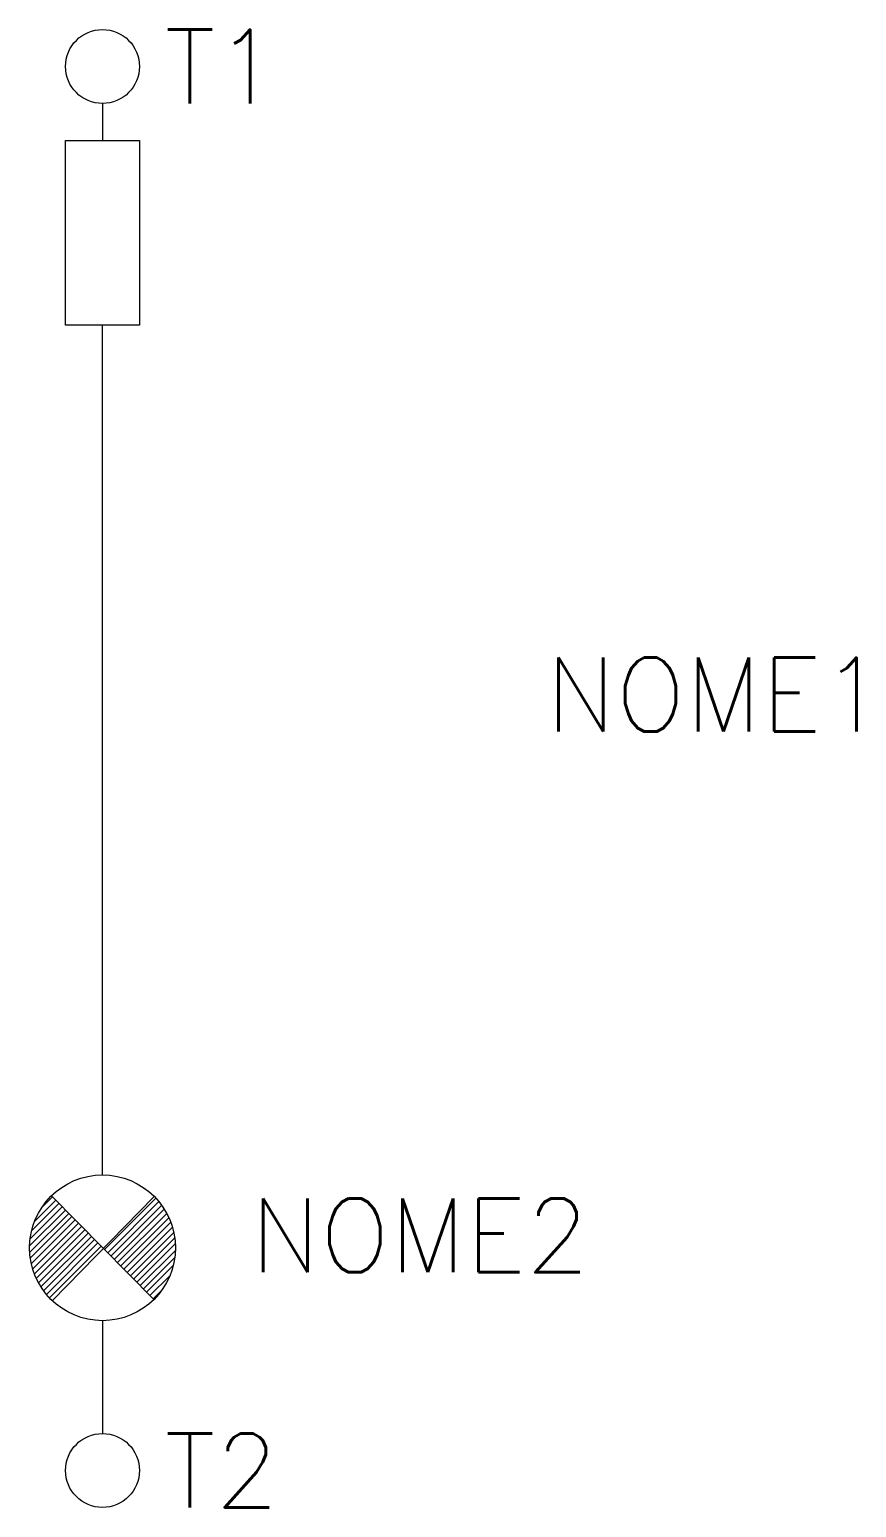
# Model space of a CAD drawing. Extents: x 362.6 to 385, y 198.4 to 238.4.
import ezdxf
from ezdxf.enums import TextEntityAlignment as Align

# ---------------------------------------------------------------- set-up
doc = ezdxf.new("R2010")
doc.units = 0
doc.header["$MEASUREMENT"] = 0
doc.layers.get('0').update_dxf_attribs({"linetype": 'CONTINUOUS'})
doc.styles.add('ROMANS', font='romans')

# ---------------------------------------------------------------- blocks, each defined once
blk = doc.blocks.new('*X0')
at = {"color": 0}
for p, q in [((273.069, 205.186), (273.936, 206.054)), ((273.108, 205.402), (273.848, 206.142)), ((273.188, 205.66), (273.76, 206.231)), ((273.376, 206.024), (273.672, 206.32)), ((275.079, 204.899), (276.47, 206.289)), ((275.167, 204.81), (276.552, 206.195)), ((275.255, 204.721), (276.629, 206.095)), ((273.054, 204.995), (274.024, 205.965)), ((273.057, 204.822), (274.112, 205.876)), ((273.074, 204.661), (274.2, 205.787)), ((273.101, 204.512), (274.288, 205.698)), ((273.138, 204.372), (274.376, 205.609)), ((275.343, 204.632), (276.7, 205.989)), ((275.431, 204.543), (276.765, 205.877)), ((275.519, 204.454), (276.823, 205.759)), ((275.606, 204.365), (276.875, 205.634)), ((273.183, 204.24), (274.463, 205.521)), ((273.236, 204.116), (274.551, 205.432)), ((273.295, 203.998), (274.639, 205.343)), ((273.36, 203.887), (274.727, 205.254)), ((275.694, 204.277), (276.919, 205.502)), ((275.782, 204.188), (276.955, 205.361)), ((275.87, 204.099), (276.982, 205.21)), ((273.432, 203.782), (274.815, 205.165)), ((273.509, 203.682), (274.903, 205.076)), ((273.592, 203.589), (274.991, 204.987)), ((275.958, 204.01), (276.997, 205.049)), ((276.046, 203.921), (276.999, 204.874)), ((276.134, 203.832), (276.982, 204.681)), ((276.222, 203.744), (276.94, 204.462)), ((276.31, 203.655), (276.854, 204.199)), ((276.398, 203.566), (276.642, 203.81))]:
    blk.add_line(p, q, dxfattribs=at)

msp = doc.modelspace()

# ---------------------------------------------------------------- linework, layer by layer
for points in [[(364.596, 236.391), (364.596, 235.391)], [(364.596, 207.391), (364.596, 230.391)], [(364.596, 203.444), (364.596, 200.391)]]:
    msp.add_lwpolyline(points)
msp.add_lwpolyline([(363.596, 235.391), (365.596, 235.391), (365.596, 230.391), (363.596, 230.391)], close=True)
at = {"flags": 128}
for points in [[(363.212, 206.824), (365.988, 204.019)], [(365.996, 206.808), (363.237, 203.987)]]:
    msp.add_lwpolyline(points, dxfattribs=at)
at = {"linetype": 'Continuous'}
for centre in [(364.596, 237.391), (364.596, 199.391)]:
    msp.add_circle(centre, 1, dxfattribs=at)
msp.add_circle((364.596, 205.418), 1.973)

# ---------------------------------------------------------------- block references
msp.add_blockref('*X0', (89.569, 0.474))

# ---------------------------------------------------------------- texts
at = {"lineweight": -3, "style": 'ROMANS'}
for tag, p in [('T1', (366.277, 237.391)), ('T2', (366.277, 199.391))]:
    msp.add_attdef(tag, text='', height=2, dxfattribs=at).set_placement(p, align=Align.MIDDLE_LEFT)
for tag, p in [('NOME1', (376.596, 219.391)), ('NOME2', (368.596, 204.756))]:
    msp.add_attdef(tag, p, '', height=2, dxfattribs=at)

doc.saveas('drawing.dxf')
